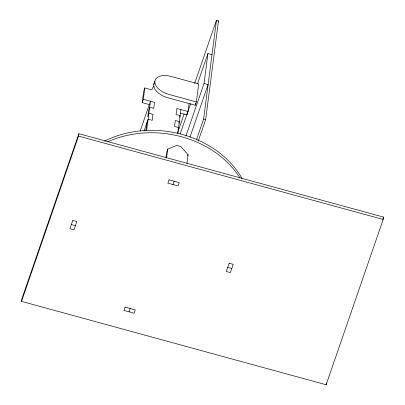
<?xml version="1.0" encoding="UTF-8"?>
<svg xmlns="http://www.w3.org/2000/svg" width="405" height="405" viewBox="0 0 405 405"><rect width="100%" height="100%" fill="white"/><g stroke="black" fill="none" stroke-linecap="round" stroke-linejoin="round"><path stroke-width="0.61" d="M21.516 301.376L21.824 298.981L78.864 133.696L383.484 217.075L383.176 219.469L326.136 384.75L21.516 301.376L78.55 136.09L78.864 133.696M149.85 104.713L142.211 102.622L143.684 91.252L144.828 87.946L151.936 89.89A15.866 8.925 19 0 1 154.022 86.346M142.211 102.622L143.35 99.316L144.828 87.946M145.927 130.658L146.985 122.523M146.661 130.481L150.457 101.265L140.155 131.114M165.964 157.449L166.617 152.437L167.756 149.131L176.661 145.37L180.721 146.478L188.067 154.69L186.928 163.458M166.617 157.899L167.756 149.131M177.856 133.189L180.919 109.598M180.422 113.081L186.887 114.853L187.044 113.653M186.887 114.853L188.026 111.547L189.039 103.766M154.583 82.412A15.866 8.925 19 0 0 167.827 97.742L195.24 105.249L195.483 103.391M195.24 105.249L196.385 101.944L198.713 83.987L171.3 76.479A15.866 8.925 19 0 0 154.902 81.289L153.763 84.594M185.93 135.964L204.044 83.481L207.927 53.556L211.992 54.665M196.638 139.285L203.634 119.009L216.462 20.25L218.492 20.807L205.664 119.566L198.258 141.036M326.136 384.75L326.374 382.953M144.003 131.159L148.124 119.217L152.189 120.331L152.963 114.347L148.903 113.233L147.764 116.539L148.539 110.555L149.678 107.249L153.743 108.358L154.518 102.374L143.35 99.316M179.572 117.237L180.144 115.587L176.079 114.473L176.858 108.489L188.026 111.547M178.792 123.226L179.364 121.571L175.304 120.457L174.525 126.446L178.59 127.555L177.967 129.347M177.562 132.967L184.148 113.881M194.643 83.465L216.462 20.25M218.077 21.997L218.492 20.807M180.144 134.065L190.644 103.65M197.432 83.972L207.927 53.556M129.043 311.809L130.187 308.504M172.96 184.543L174.104 181.237M189.991 137.072L208.104 84.594L204.044 83.481M187.687 155.793L188.067 154.69M382.867 218.862L383.484 217.075M196.385 101.944L168.966 94.436A15.866 8.925 19 0 1 154.902 81.289M203.634 119.009L205.664 119.566M78.55 136.09L383.176 219.469M71.356 224.567L75.416 225.681M227.731 267.371L231.792 268.48M107.639 141.826A95.18 78.16 7.4 0 1 239.922 177.846M104.439 141.097A95.18 78.16 7.4 0 1 242.104 178.585M72.784 220.436L69.928 228.703L73.993 229.812L76.844 221.55L72.784 220.436M125.11 307.117L123.965 310.422L134.121 313.202L135.26 309.896L125.11 307.117M169.027 179.85L167.888 183.156L178.038 185.935L179.182 182.63L169.027 179.85M229.154 263.235L226.304 271.502L230.364 272.611L233.219 264.349L229.154 263.235"/></g></svg>
